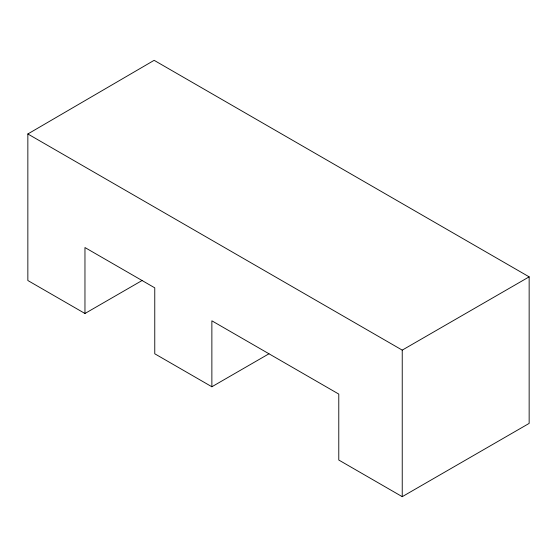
<?xml version="1.0" encoding="UTF-8"?>
<svg xmlns="http://www.w3.org/2000/svg" width="557" height="557" viewBox="0 0 557 557"><rect width="100%" height="100%" fill="white"/><g stroke="black" fill="none" stroke-linecap="round" stroke-linejoin="round"><path stroke-width="0.84" d="M142.035 280.54L84.963 313.487L27.85 280.519L27.85 133.972L154.129 60.33L529.15 276.85L529.15 423.397L402.238 496.67L338.781 460.033L338.781 394.084L211.869 320.811L211.869 386.76L268.947 353.806M27.85 133.972L402.238 350.123L529.15 276.85M211.869 386.76L154.762 353.786L154.762 287.844L84.963 247.545L84.963 313.487M402.238 350.123L402.238 496.67"/></g></svg>
